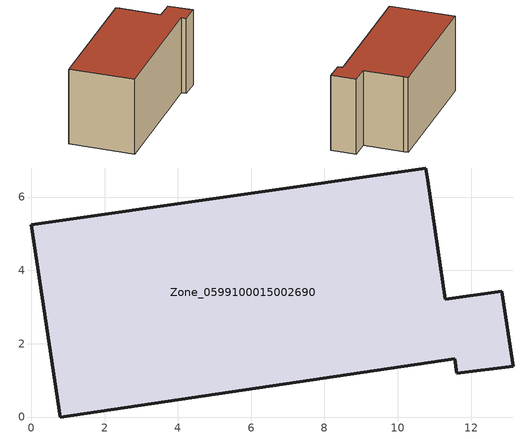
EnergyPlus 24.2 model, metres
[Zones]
Zone_0599100015002690
 floor ground (C_G): 12.84,3.43 13.15,1.39 11.61,1.19 11.55,1.59 0.79,0 0,5.25 10.76,6.79 10.82,6.46 11.3,3.22 z0.75
 wall outside (C_F): 10.76,6.79 0,5.25 0.79,0 11.55,1.59 11.61,1.19 13.15,1.39 12.84,3.43 11.3,3.22 10.82,6.46 10.76,6.79 z0.75:7.13
 roof outside (C_R): 10.82,6.46 10.76,6.79 0,5.25 0.79,0 11.55,1.59 11.61,1.19 13.15,1.39 12.84,3.43 11.3,3.22 z7.13
[BUILDING]
Pand.0599100015002690: North Axis=0; Terrain=City; Loads Convergence Tolerance Value=0.04; Temperature Convergence Tolerance Value=0.4; Solar Distribution=FullExterior; Maximum Number of Warmup Days=25; Minimum Number of Warmup Days=1
[Site:Location]
Rotterdam.The.Hague.AP_ZH_NLD Design_Conditions: Latitude=51.96; Longitude=4.45; Time Zone=1; Elevation=-4.5
[SITE:GROUNDTEMPERATURE:BUILDINGSURFACE]
18, 18, 18, 18, 18, 18, 18, 18, 18, 18, 18, 18
[MATERIAL] Thermal Absorptance=0.9; Solar Absorptance=0.7; Visible Absorptance=0.7
Name | Roughness | Thickness | Conductivity | Density | Specific Heat
G.TI.1975-1991 | MediumSmooth | 0.15 | 0.288461 | 540 | 1210
F.TI.1975-1991 | Rough | 0.3 | 0.230769 | 1920 | 840
R.TI.1975-1991 | MediumRough | 0.2 | 0.153846 | 1500 | 1000
[CONSTRUCTION]
C_G: G.TI.1975-1991
C_F: F.TI.1975-1991
C_R: R.TI.1975-1991
[ZONE]
Zone_0599100015002690: Type=1; Multiplier=1; Ceiling Height=Autocalculate; Volume=Autocalculate; Floor Area=autocalculate; Part of Total Floor Area=Yes
[ZONEINFILTRATION:DESIGNFLOWRATE]
Infil_Zone_0599100015002690: Zone or ZoneList or Space or SpaceList=Zone_0599100015002690; Schedule=AlwaysOn; Design Flow Rate Calculation Method=Flow/Area; Flow Rate per Floor Area=0.003; Constant Term Coefficient=1; Temperature Term Coefficient=0; Velocity Term Coefficient=0; Velocity Squared Term Coefficient=0
[HVACTEMPLATE:ZONE:IDEALLOADSAIRSYSTEM]
Zone_0599100015002690: Maximum Heating Supply Air Temperature=50; Minimum Cooling Supply Air Temperature=13; Maximum Heating Supply Air Humidity Ratio=0.0156; Minimum Cooling Supply Air Humidity Ratio=0.0077; Heating Limit=NoLimit; Cooling Limit=NoLimit; Dehumidification Control Type=ConstantSensibleHeatRatio; Cooling Sensible Heat Ratio=0.7; Dehumidification Setpoint=60; Humidification Control Type=None; Humidification Setpoint=30; Outdoor Air Method=None; Outdoor Air Flow Rate per Person=0.00944; Outdoor Air Flow Rate per Zone Floor Area=0; Outdoor Air Flow Rate per Zone=0; Demand Controlled Ventilation Type=None; Outdoor Air Economizer Type=NoEconomizer; Heat Recovery Type=None; Sensible Heat Recovery Effectiveness=0.7; Latent Heat Recovery Effectiveness=0.65
[ZONECONTROL:THERMOSTAT]
ThermostatControl_Zone_0599100015002690: Zone or ZoneList=Zone_0599100015002690; Control Type Schedule=DualSetpointControlType; Control 1=Thermostat_Zone_0599100015002690; Temperature Difference Between Cutout And Setpoint=0
[THERMOSTATSETPOINT:DUALSETPOINT]
Thermostat_Zone_0599100015002690: Heating Setpoint Temperature Schedule=HeatingSetpoint_Zone_0599100015002690; Cooling Setpoint Temperature Schedule=CoolingSetpoint_Zone_0599100015002690
[SCHEDULE:COMPACT]
HeatingSetpoint_Zone_0599100015002690: Through: 12/31, For: AllDays, Until: 24:00, 21
CoolingSetpoint_Zone_0599100015002690: Through: 12/31, For: AllDays, Until: 24:00, 24
DualSetpointControlType: Through: 12/31, For: AllDays, Until: 24:00, 4
AlwaysOn: Through: 12/31, For: AllDays, Until: 24:00, 1
